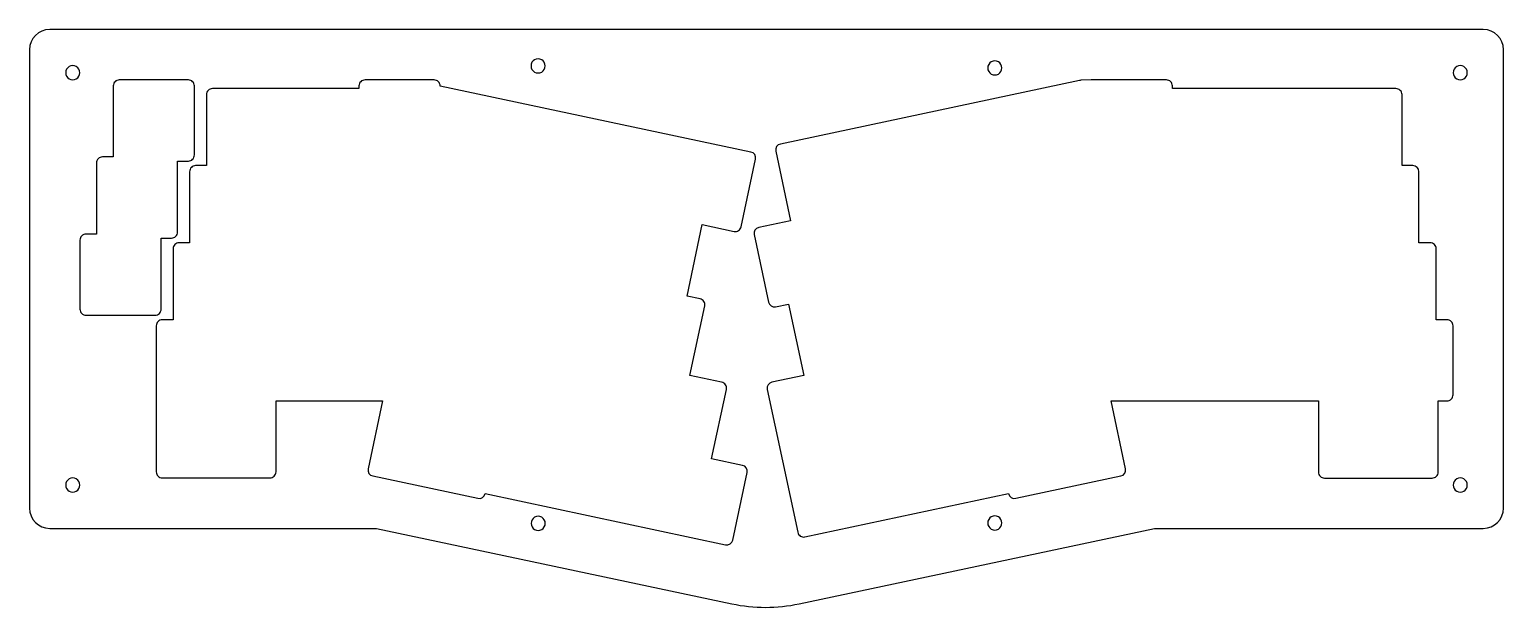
# Model space of a CAD drawing. Extents: x -651 to -287, y 185 to 328.
import ezdxf

# ---------------------------------------------------------------- set-up
doc = ezdxf.new("R2010")
doc.units = 0
doc.layers.add('Layer_1', color=7, linetype='CONTINUOUS')

msp = doc.modelspace()

# ---------------------------------------------------------------- linework, layer by layer
at = {"layer": 'Layer_1', "color": 1}
for points in [[(-291.58779, 327.75154), (-645.82653, 327.75154)], [(-650.82653, 322.75155), (-650.82653, 209.41154)], [(-286.5878, 209.41154), (-286.5878, 322.75155)], [(-640.06754, 318.80056), (-640.13354, 318.80056)], [(-630.12653, 313.78154), (-630.12653, 296.23155), (-632.78653, 296.23155)], [(-611.56653, 315.28155), (-628.62653, 315.28155)], [(-610.06653, 296.72156), (-610.06653, 313.78154)], [(-569.41653, 313.78079), (-569.41653, 313.14079), (-605.60653, 313.14079)], [(-550.85642, 315.28079), (-567.91653, 315.28079)], [(-549.35642, 313.77279), (-549.35642, 313.78079)], [(-472.55746, 297.44869), (-549.35642, 313.77279)], [(-391.32644, 315.14628), (-465.26546, 299.43006)], [(-388.48651, 315.28155), (-391.0746, 315.17788)], [(-369.89654, 315.28155), (-388.42651, 315.28155)], [(-368.39654, 313.14154), (-368.39654, 313.78154)], [(-607.10653, 311.64079), (-607.10653, 294.09079), (-609.76653, 294.09079)], [(-313.16654, 313.14154), (-368.39654, 313.14154)], [(-311.66654, 294.09154), (-311.66654, 311.64154)], [(-614.22653, 277.67156), (-614.22653, 295.22155), (-611.56653, 295.22155)], [(-474.94908, 278.98239), (-471.40211, 295.6696)], [(-466.42081, 297.65097), (-462.77049, 280.47756), (-470.61546, 278.81007)], [(-634.28653, 294.73154), (-634.28653, 277.18155), (-636.85653, 277.18155)], [(-611.26653, 292.59079), (-611.26653, 275.04079), (-613.83653, 275.04079)], [(-308.99652, 294.09154), (-311.66654, 294.09154)], [(-307.49655, 275.04154), (-307.49655, 292.59154)], [(-485.13747, 261.16868), (-488.33007, 261.84728), (-484.57878, 279.49573)], [(-484.57878, 279.49573), (-476.72817, 277.82703)], [(-471.77081, 277.03099), (-468.22384, 260.34377)], [(-638.35653, 275.68154), (-638.35653, 258.62156)], [(-618.29653, 258.62156), (-618.29653, 276.17155), (-615.72653, 276.17155)], [(-615.33653, 273.54079), (-615.33653, 255.99079), (-618.00653, 255.99079)], [(-304.73655, 275.04154), (-307.49655, 275.04154)], [(-303.23655, 255.99154), (-303.23655, 273.54154)], [(-479.78747, 240.55867), (-487.6304, 242.22576), (-483.98211, 259.38959)], [(-466.44475, 259.18842), (-463.25201, 259.86707), (-459.50257, 242.22733)], [(-636.85653, 257.12155), (-619.79653, 257.12155)], [(-300.5578, 255.99154), (-303.23655, 255.99154)], [(-619.50653, 254.49079), (-619.50653, 218.3808)], [(-299.0578, 237.43155), (-299.0578, 254.49154)], [(-459.50257, 242.22733), (-467.35507, 240.55823)], [(-474.64746, 219.98869), (-482.28134, 221.6113), (-478.63211, 238.77958)], [(-468.51042, 238.77915), (-461.00126, 203.44998)], [(-589.90653, 218.3808), (-589.90653, 235.93079), (-563.5983, 235.93079)], [(-563.5983, 235.93079), (-567.16682, 219.14222)], [(-379.97625, 219.14297), (-383.54477, 235.93155), (-332.33094, 235.93155)], [(-332.33094, 235.93155), (-332.33094, 218.33356)], [(-302.73093, 218.33356), (-302.73093, 235.93155), (-300.5578, 235.93155)], [(-618.00653, 216.8808), (-591.40653, 216.8808)], [(-566.01147, 217.36389), (-540.01231, 211.83759)], [(-566.01147, 217.36313), (-566.01147, 217.36389)], [(-477.03909, 201.52239), (-473.49211, 218.20961)], [(-407.13077, 211.83759), (-381.1316, 217.36389)], [(-330.83094, 216.83356), (-304.23093, 216.83356)], [(-538.23322, 212.99294), (-538.23242, 212.99594), (-478.81817, 200.36703)], [(-459.22217, 202.29462), (-408.90902, 212.98903)], [(-645.82653, 204.41155), (-565.05295, 204.41155)], [(-565.05295, 204.41155), (-477.273, 185.75335)], [(-460.64007, 185.75335), (-372.86012, 204.41155), (-291.58779, 204.41155)]]:
    msp.add_lwpolyline(points, dxfattribs=at)
for points in [[(-645.82653, 327.75154), (-648.58795, 327.75154), (-650.826524, 325.51297), (-650.82653, 322.75155)], [(-286.5878, 322.75155), (-286.587806, 325.512966), (-288.826374, 327.751534), (-291.58779, 327.75154)], [(-524.263758, 320.268091), (-524.805384, 320.580961), (-525.472816, 320.580961), (-526.014442, 320.268091)], [(-641.001872, 318.568091), (-641.543497, 318.25522), (-641.876953, 317.677057), (-641.87653, 317.05156)], [(-641.87653, 317.05156), (-641.876953, 316.426063), (-641.543497, 315.8479), (-641.001872, 315.535029)], [(-639.251188, 318.568091), (-639.792814, 318.880961), (-640.460246, 318.880961), (-641.001872, 318.568091)], [(-638.37653, 317.05156), (-638.376107, 317.677057), (-638.709563, 318.25522), (-639.251188, 318.568091)], [(-639.251188, 315.535029), (-638.709563, 315.8479), (-638.376107, 316.426063), (-638.37653, 317.05156)], [(-526.014442, 320.268091), (-526.556067, 319.95522), (-526.889523, 319.377057), (-526.8891, 318.75156)], [(-526.8891, 318.75156), (-526.889523, 318.126063), (-526.556067, 317.5479), (-526.014442, 317.235029)], [(-526.014442, 317.235029), (-525.472816, 316.922159), (-524.805384, 316.922159), (-524.263758, 317.235029)], [(-523.3891, 318.75156), (-523.388677, 319.377057), (-523.722133, 319.95522), (-524.263758, 320.268091)], [(-524.263758, 317.235029), (-523.722133, 317.5479), (-523.388677, 318.126063), (-523.3891, 318.75156)], [(-413.163132, 319.768081), (-413.704757, 319.45521), (-414.038213, 318.877047), (-414.03779, 318.25155)], [(-414.03779, 318.25155), (-414.038213, 317.626053), (-413.704757, 317.04789), (-413.163132, 316.735019)], [(-411.412448, 319.768081), (-411.954074, 320.080951), (-412.621506, 320.080951), (-413.163132, 319.768081)], [(-410.53779, 318.25155), (-410.537367, 318.877047), (-410.870823, 319.45521), (-411.412448, 319.768081)], [(-411.412448, 316.735019), (-410.870823, 317.04789), (-410.537367, 317.626053), (-410.53779, 318.25155)], [(-298.163571, 318.56937), (-298.705423, 318.256158), (-299.03876, 317.677422), (-299.03779, 317.05156)], [(-299.03779, 317.05156), (-299.03876, 316.425698), (-298.705423, 315.846962), (-298.163571, 315.53375)], [(-296.411999, 318.56937), (-296.953851, 318.882581), (-297.621719, 318.882581), (-298.163571, 318.56937)], [(-295.53778, 317.05156), (-295.53681, 317.677422), (-295.870147, 318.256158), (-296.411999, 318.56937)], [(-296.411999, 315.53375), (-295.870147, 315.846962), (-295.53681, 316.425698), (-295.53778, 317.05156)], [(-641.001872, 315.535029), (-640.460246, 315.222159), (-639.792814, 315.222159), (-639.251188, 315.535029)], [(-629.687194, 314.842207), (-629.968499, 314.5609), (-630.126533, 314.179366), (-630.12653, 313.78154)], [(-628.62653, 315.28155), (-629.024356, 315.28155), (-629.405889, 315.123513), (-629.687194, 314.842207)], [(-610.505866, 314.842207), (-610.787171, 315.123513), (-611.168704, 315.28155), (-611.56653, 315.28155)], [(-610.06653, 313.78154), (-610.066527, 314.179366), (-610.224561, 314.5609), (-610.505866, 314.842207)], [(-568.97719, 314.84145), (-569.258495, 314.560146), (-569.41653, 314.178615), (-569.41653, 313.78079)], [(-567.91653, 315.28079), (-568.314355, 315.28079), (-568.695886, 315.122755), (-568.97719, 314.84145)], [(-549.79576, 314.84145), (-550.077064, 315.122755), (-550.458595, 315.28079), (-550.85642, 315.28079)], [(-549.35642, 313.78079), (-549.35642, 314.178615), (-549.514455, 314.560146), (-549.79576, 314.84145)], [(-413.163132, 316.735019), (-412.621506, 316.422149), (-411.954074, 316.422149), (-411.412448, 316.735019)], [(-391.0746, 315.17788), (-391.159289, 315.174481), (-391.243537, 315.163909), (-391.32644, 315.14628)], [(-388.42651, 315.28155), (-388.446508, 315.28195), (-388.466512, 315.28195), (-388.48651, 315.28155)], [(-368.835876, 314.842207), (-369.117181, 315.123513), (-369.498714, 315.28155), (-369.89654, 315.28155)], [(-368.39654, 313.78154), (-368.396537, 314.179366), (-368.554571, 314.5609), (-368.835876, 314.842207)], [(-298.163571, 315.53375), (-297.621719, 315.220539), (-296.953851, 315.220539), (-296.411999, 315.53375)], [(-606.66719, 312.70145), (-606.948495, 312.420146), (-607.10653, 312.038615), (-607.10653, 311.64079)], [(-605.60653, 313.14079), (-606.004355, 313.14079), (-606.385886, 312.982755), (-606.66719, 312.70145)], [(-312.10588, 312.7022), (-312.387184, 312.983505), (-312.768715, 313.14154), (-313.16654, 313.14154)], [(-311.66654, 311.64154), (-311.66654, 312.039365), (-311.824575, 312.420896), (-312.10588, 312.7022)], [(-465.26546, 299.43006), (-466.075783, 299.257819), (-466.593051, 298.461293), (-466.42081, 297.65097)], [(-633.847194, 295.792207), (-634.128499, 295.5109), (-634.286533, 295.129367), (-634.28653, 294.73154)], [(-632.78653, 296.23155), (-633.184356, 296.23155), (-633.565889, 296.073514), (-633.847194, 295.792207)], [(-611.56653, 295.22155), (-611.168704, 295.22155), (-610.787171, 295.379587), (-610.505866, 295.660893)], [(-610.505866, 295.660893), (-610.224561, 295.9422), (-610.066527, 296.323734), (-610.06653, 296.72156)], [(-471.40211, 295.6696), (-471.229869, 296.479923), (-471.747137, 297.276449), (-472.55746, 297.44869)], [(-610.82719, 293.65145), (-611.108495, 293.370146), (-611.26653, 292.988615), (-611.26653, 292.59079)], [(-609.76653, 294.09079), (-610.164355, 294.09079), (-610.545886, 293.932755), (-610.82719, 293.65145)], [(-307.49655, 292.59154), (-307.49655, 293.419956), (-308.168105, 294.091524), (-308.99652, 294.09154)], [(-636.85653, 277.18155), (-637.254356, 277.18155), (-637.635889, 277.023513), (-637.917194, 276.742207)], [(-614.665866, 276.610893), (-614.384561, 276.8922), (-614.226527, 277.273734), (-614.22653, 277.67156)], [(-476.72817, 277.82703), (-476.339038, 277.744317), (-475.932986, 277.819575), (-475.599341, 278.036247)], [(-475.599341, 278.036247), (-475.265697, 278.252919), (-475.031791, 278.593257), (-474.94908, 278.98239)], [(-470.61546, 278.81007), (-471.425778, 278.637828), (-471.943044, 277.84131), (-471.77081, 277.03099)], [(-637.917194, 276.742207), (-638.198499, 276.4609), (-638.356533, 276.079366), (-638.35653, 275.68154)], [(-615.72653, 276.17155), (-615.328704, 276.17155), (-614.947171, 276.329587), (-614.665866, 276.610893)], [(-614.89719, 274.60145), (-615.178495, 274.320146), (-615.33653, 273.938615), (-615.33653, 273.54079)], [(-613.83653, 275.04079), (-614.234355, 275.04079), (-614.615886, 274.882755), (-614.89719, 274.60145)], [(-303.67589, 274.6022), (-303.957194, 274.883505), (-304.338725, 275.04154), (-304.73655, 275.04154)], [(-303.23655, 273.54154), (-303.23655, 273.939365), (-303.394585, 274.320896), (-303.67589, 274.6022)], [(-638.35653, 258.62156), (-638.356533, 258.223734), (-638.198499, 257.8422), (-637.917194, 257.560893)], [(-618.735866, 257.560893), (-618.454561, 257.8422), (-618.296527, 258.223734), (-618.29653, 258.62156)], [(-484.191327, 260.518419), (-484.407999, 260.852063), (-484.748337, 261.085969), (-485.13747, 261.16868)], [(-483.98211, 259.38959), (-483.899397, 259.778722), (-483.974655, 260.184774), (-484.191327, 260.518419)], [(-468.22384, 260.34377), (-468.051599, 259.533447), (-467.255073, 259.016179), (-466.44475, 259.18842)], [(-637.917194, 257.560893), (-637.635889, 257.279587), (-637.254356, 257.12155), (-636.85653, 257.12155)], [(-619.79653, 257.12155), (-619.398704, 257.12155), (-619.017171, 257.279587), (-618.735866, 257.560893)], [(-619.06719, 255.55145), (-619.348495, 255.270146), (-619.50653, 254.888615), (-619.50653, 254.49079)], [(-618.00653, 255.99079), (-618.404355, 255.99079), (-618.785886, 255.832755), (-619.06719, 255.55145)], [(-299.49714, 255.5522), (-299.778444, 255.833505), (-300.159975, 255.99154), (-300.5578, 255.99154)], [(-299.0578, 254.49154), (-299.0578, 254.889365), (-299.215835, 255.270896), (-299.49714, 255.5522)], [(-478.841327, 239.908409), (-479.057999, 240.242053), (-479.398337, 240.475959), (-479.78747, 240.55867)], [(-467.35507, 240.55823), (-468.165388, 240.385988), (-468.682654, 239.58947), (-468.51042, 238.77915)], [(-478.63211, 238.77958), (-478.549397, 239.168712), (-478.624655, 239.574764), (-478.841327, 239.908409)], [(-299.49714, 236.37089), (-299.215835, 236.652194), (-299.0578, 237.033725), (-299.0578, 237.43155)], [(-300.5578, 235.93155), (-300.159975, 235.93155), (-299.778444, 236.089585), (-299.49714, 236.37089)], [(-567.16682, 219.14222), (-567.339061, 218.331897), (-566.821793, 217.535371), (-566.01147, 217.36313)], [(-473.49211, 218.20961), (-473.319876, 219.01993), (-473.837142, 219.816448), (-474.64746, 219.98869)], [(-381.1316, 217.36389), (-380.321282, 217.536132), (-379.804016, 218.33265), (-379.97625, 219.14297)], [(-641.001872, 216.628071), (-641.543497, 216.3152), (-641.876953, 215.737037), (-641.87653, 215.11154)], [(-641.87653, 215.11154), (-641.876953, 214.486043), (-641.543497, 213.90788), (-641.001872, 213.595009)], [(-639.251188, 216.628071), (-639.792814, 216.940941), (-640.460246, 216.940941), (-641.001872, 216.628071)], [(-638.37653, 215.11154), (-638.376107, 215.737037), (-638.709563, 216.3152), (-639.251188, 216.628071)], [(-639.251188, 213.595009), (-638.709563, 213.90788), (-638.376107, 214.486043), (-638.37653, 215.11154)], [(-619.50653, 218.3808), (-619.50653, 217.982975), (-619.348495, 217.601444), (-619.06719, 217.32014)], [(-619.06719, 217.32014), (-618.785886, 217.038835), (-618.404355, 216.8808), (-618.00653, 216.8808)], [(-591.40653, 216.8808), (-591.008705, 216.8808), (-590.627174, 217.038835), (-590.34587, 217.32014)], [(-590.34587, 217.32014), (-590.064565, 217.601444), (-589.90653, 217.982975), (-589.90653, 218.3808)], [(-332.33094, 218.33356), (-332.33094, 217.935735), (-332.172905, 217.554204), (-331.8916, 217.2729)], [(-331.8916, 217.2729), (-331.610296, 216.991595), (-331.228765, 216.83356), (-330.83094, 216.83356)], [(-304.23093, 216.83356), (-303.833105, 216.83356), (-303.451574, 216.991595), (-303.17027, 217.2729)], [(-303.17027, 217.2729), (-302.888965, 217.554204), (-302.73093, 217.935735), (-302.73093, 218.33356)], [(-298.163571, 216.62935), (-298.705423, 216.316138), (-299.03876, 215.737402), (-299.03779, 215.11154)], [(-299.03779, 215.11154), (-299.03876, 214.485678), (-298.705423, 213.906942), (-298.163571, 213.59373)], [(-296.411999, 216.62935), (-296.953851, 216.942561), (-297.621719, 216.942561), (-298.163571, 216.62935)], [(-295.53778, 215.11154), (-295.53681, 215.737402), (-295.870147, 216.316138), (-296.411999, 216.62935)], [(-296.411999, 213.59373), (-295.870147, 213.906942), (-295.53681, 214.485678), (-295.53778, 215.11154)], [(-641.001872, 213.595009), (-640.460246, 213.282139), (-639.792814, 213.282139), (-639.251188, 213.595009)], [(-540.01231, 211.83759), (-539.201987, 211.665349), (-538.405461, 212.182617), (-538.23322, 212.99294)], [(-408.90902, 212.98903), (-408.734948, 212.180697), (-407.939565, 211.665676), (-407.13077, 211.83759)], [(-298.163571, 213.59373), (-297.621719, 213.280519), (-296.953851, 213.280519), (-296.411999, 213.59373)], [(-650.82653, 209.41154), (-650.826524, 206.65012), (-648.58795, 204.41155), (-645.82653, 204.41155)], [(-291.58779, 204.41155), (-288.826374, 204.411556), (-286.587806, 206.650124), (-286.5878, 209.41154)], [(-526.002742, 207.15619), (-526.544808, 206.842652), (-526.878027, 206.263369), (-526.87653, 205.63716)], [(-526.87653, 205.63716), (-526.878027, 205.010951), (-526.544808, 204.431668), (-526.002742, 204.11813)], [(-524.250328, 207.15619), (-524.792393, 207.469728), (-525.460677, 207.469728), (-526.002742, 207.15619)], [(-526.002742, 204.11813), (-525.460677, 203.804592), (-524.792393, 203.804592), (-524.250328, 204.11813)], [(-523.37654, 205.63716), (-523.375043, 206.263369), (-523.708262, 206.842652), (-524.250328, 207.15619)], [(-524.250328, 204.11813), (-523.708262, 204.431668), (-523.375043, 205.010951), (-523.37654, 205.63716)], [(-413.163132, 207.259701), (-413.704757, 206.94683), (-414.038213, 206.368667), (-414.03779, 205.74317)], [(-414.03779, 205.74317), (-414.038213, 205.117673), (-413.704757, 204.53951), (-413.163132, 204.226639)], [(-411.412448, 207.259701), (-411.954074, 207.572571), (-412.621506, 207.572571), (-413.163132, 207.259701)], [(-413.163132, 204.226639), (-412.621506, 203.913769), (-411.954074, 203.913769), (-411.412448, 204.226639)], [(-410.53779, 205.74317), (-410.537367, 206.368667), (-410.870823, 206.94683), (-411.412448, 207.259701)], [(-411.412448, 204.226639), (-410.870823, 204.53951), (-410.537367, 205.117673), (-410.53779, 205.74317)], [(-478.81817, 200.36703), (-478.007847, 200.194796), (-477.211327, 200.712068), (-477.03909, 201.52239)], [(-461.00126, 203.44998), (-460.918549, 203.060847), (-460.684643, 202.720509), (-460.350999, 202.503837)], [(-460.350999, 202.503837), (-460.017354, 202.287165), (-459.611302, 202.211907), (-459.22217, 202.29462)], [(-477.273, 185.75335), (-471.789937, 184.587889), (-466.123133, 184.587889), (-460.64007, 185.75335)]]:
    msp.add_open_spline(points, degree=3, dxfattribs=at)

doc.saveas('drawing.dxf')
